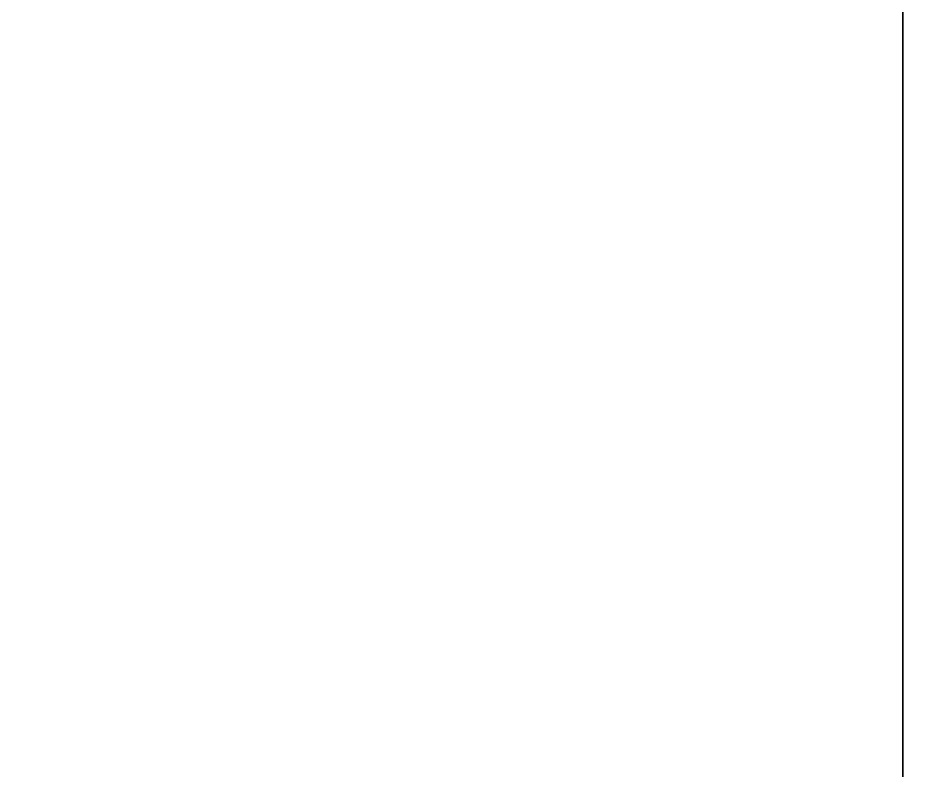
# Model space of a CAD drawing. Extents: x 0 to 4068, y -4475 to 0.
# Drawn here: x 1814.5 to 1821.12, y -2408.1 to -2402.57 of the extents above; entities that cross this region are included whole.
import ezdxf

# ---------------------------------------------------------------- set-up
doc = ezdxf.new("R2010")
doc.units = 0
for name, color, linetype in [('LAYER0', 7, 'CONTINUOUS'), ('LAYER12', 7, 'CONTINUOUS'), ('LAYER122', 45, 'CONTINUOUS'), ('LAYER127', 45, 'CONTINUOUS'), ('LAYER128', 253, 'CONTINUOUS'), ('LAYER130', 253, 'CONTINUOUS'), ('LAYER132', 253, 'CONTINUOUS'), ('LAYER17', 7, 'CONTINUOUS'), ('LAYER31', 45, 'CONTINUOUS'), ('LAYER36', 45, 'CONTINUOUS'), ('LAYER44', 45, 'CONTINUOUS'), ('LAYER46', 45, 'CONTINUOUS'), ('LAYER5', 7, 'CONTINUOUS')]:
    doc.layers.add(name, color=color, linetype=linetype)

msp = doc.modelspace()

# ---------------------------------------------------------------- linework, layer by layer
at = {"layer": 'LAYER0', "invisible_edges": 1}
for points in [[(4068, 0), (0, -4475), (0, 0), (4068, 0)], [(0, -4475), (4068, 0), (4068, -4475), (0, -4475)]]:
    msp.add_3dface(points, dxfattribs=at)
at = {"layer": 'LAYER12'}
for points, invisible_edges in [([(1567, -2886, 873), (1627.02, -2076, 873), (2153, -2886, 873), (1567, -2886, 873)], 3), ([(2153, -2886, 873), (1627.02, -2076, 873), (2068, -2076, 873), (2153, -2886, 873)], 5)]:
    msp.add_3dface(points, dxfattribs=dict(at, invisible_edges=invisible_edges))
at = {"layer": 'LAYER122', "invisible_edges": 1}
for points in [[(2153, -2145.5, 1523), (1703, -2864.5, 1523), (2153, -2864.5, 1523), (2153, -2145.5, 1523)], [(1703, -2864.5, 1523), (2153, -2145.5, 1523), (1703, -2145.5, 1523), (1703, -2864.5, 1523)], [(2153, -2864.5, 1887), (1783, -2145.5, 1887), (2153, -2145.5, 1887), (2153, -2864.5, 1887)], [(1783, -2145.5, 1887), (2153, -2864.5, 1887), (1783, -2864.5, 1887), (1783, -2145.5, 1887)]]:
    msp.add_3dface(points, dxfattribs=at)
at = {"layer": 'LAYER127', "invisible_edges": 1}
for points in [[(1703, -2145.5, 1505), (2153, -2864.5, 1505), (1703, -2864.5, 1505), (1703, -2145.5, 1505)], [(2153, -2864.5, 1505), (1703, -2145.5, 1505), (2153, -2145.5, 1505), (2153, -2864.5, 1505)], [(1783, -2864.5, 1905), (2153, -2145.5, 1905), (1783, -2145.5, 1905), (1783, -2864.5, 1905)], [(2153, -2145.5, 1905), (1783, -2864.5, 1905), (2153, -2864.5, 1905), (2153, -2145.5, 1905)]]:
    msp.add_3dface(points, dxfattribs=at)
at = {"layer": 'LAYER128', "invisible_edges": 1}
for points in [[(1821, -2882.5, 2425), (1821, -527.5, 2365), (1821, -527.5, 2425), (1821, -2882.5, 2425)], [(1821, -527.5, 2365), (1821, -2882.5, 2425), (1821, -2882.5, 2365), (1821, -527.5, 2365)]]:
    msp.add_3dface(points, dxfattribs=at)
at = {"layer": 'LAYER130', "invisible_edges": 1}
for points in [[(1803, -2882.5, 2365), (1821, -527.5, 2365), (1821, -2882.5, 2365), (1803, -2882.5, 2365)], [(1821, -527.5, 2365), (1803, -2882.5, 2365), (1803, -527.5, 2365), (1821, -527.5, 2365)]]:
    msp.add_3dface(points, dxfattribs=at)
at = {"layer": 'LAYER132', "invisible_edges": 1}
for points in [[(1803, -527.5, 2425), (1821, -2882.5, 2425), (1821, -527.5, 2425), (1803, -527.5, 2425)], [(1821, -2882.5, 2425), (1803, -527.5, 2425), (1803, -2882.5, 2425), (1821, -2882.5, 2425)]]:
    msp.add_3dface(points, dxfattribs=at)
at = {"layer": 'LAYER17'}
for points, invisible_edges in [([(1627.02, -2076, 927), (1567, -2886, 927), (2153, -2886, 927), (1627.02, -2076, 927)], 5), ([(1627.02, -2076, 927), (2153, -2886, 927), (2068, -2076, 927), (1627.02, -2076, 927)], 3)]:
    msp.add_3dface(points, dxfattribs=dict(at, invisible_edges=invisible_edges))
at = {"layer": 'LAYER31', "invisible_edges": 1}
for points in [[(2153, -2145.5, 2364), (1803, -2864.5, 2364), (2153, -2864.5, 2364), (2153, -2145.5, 2364)], [(1803, -2864.5, 2364), (2153, -2145.5, 2364), (1803, -2145.5, 2364), (1803, -2864.5, 2364)], [(2153, -2864.5, 1906), (1803, -2145.5, 1906), (2153, -2145.5, 1906), (2153, -2864.5, 1906)], [(1803, -2145.5, 1906), (2153, -2864.5, 1906), (1803, -2864.5, 1906), (1803, -2145.5, 1906)]]:
    msp.add_3dface(points, dxfattribs=at)
at = {"layer": 'LAYER36', "invisible_edges": 1}
for points in [[(1803, -2145.5, 2346), (2153, -2864.5, 2346), (1803, -2864.5, 2346), (1803, -2145.5, 2346)], [(2153, -2864.5, 2346), (1803, -2145.5, 2346), (2153, -2145.5, 2346), (2153, -2864.5, 2346)], [(1803, -2864.5, 1924), (2153, -2145.5, 1924), (1803, -2145.5, 1924), (1803, -2864.5, 1924)], [(2153, -2145.5, 1924), (1803, -2864.5, 1924), (2153, -2864.5, 1924), (2153, -2145.5, 1924)]]:
    msp.add_3dface(points, dxfattribs=at)
at = {"layer": 'LAYER44', "invisible_edges": 1}
for points in [[(2153, -2392.5, 153), (1617, -2410.5, 153), (1617, -2392.5, 153), (2153, -2392.5, 153)], [(1617, -2410.5, 153), (2153, -2392.5, 153), (2153, -2410.5, 153), (1617, -2410.5, 153)]]:
    msp.add_3dface(points, dxfattribs=at)
at = {"layer": 'LAYER46', "invisible_edges": 1}
for points in [[(2153, -2410.5, 873), (1617, -2392.5, 873), (1617, -2410.5, 873), (2153, -2410.5, 873)], [(1617, -2392.5, 873), (2153, -2410.5, 873), (2153, -2392.5, 873), (1617, -2392.5, 873)]]:
    msp.add_3dface(points, dxfattribs=at)
at = {"layer": 'LAYER5', "invisible_edges": 1}
for points in [[(4068, -4475, 5), (0, 0, 5), (0, -4475, 5), (4068, -4475, 5)], [(0, 0, 5), (4068, -4475, 5), (4068, 0, 5), (0, 0, 5)]]:
    msp.add_3dface(points, dxfattribs=at)

doc.saveas('drawing.dxf')
